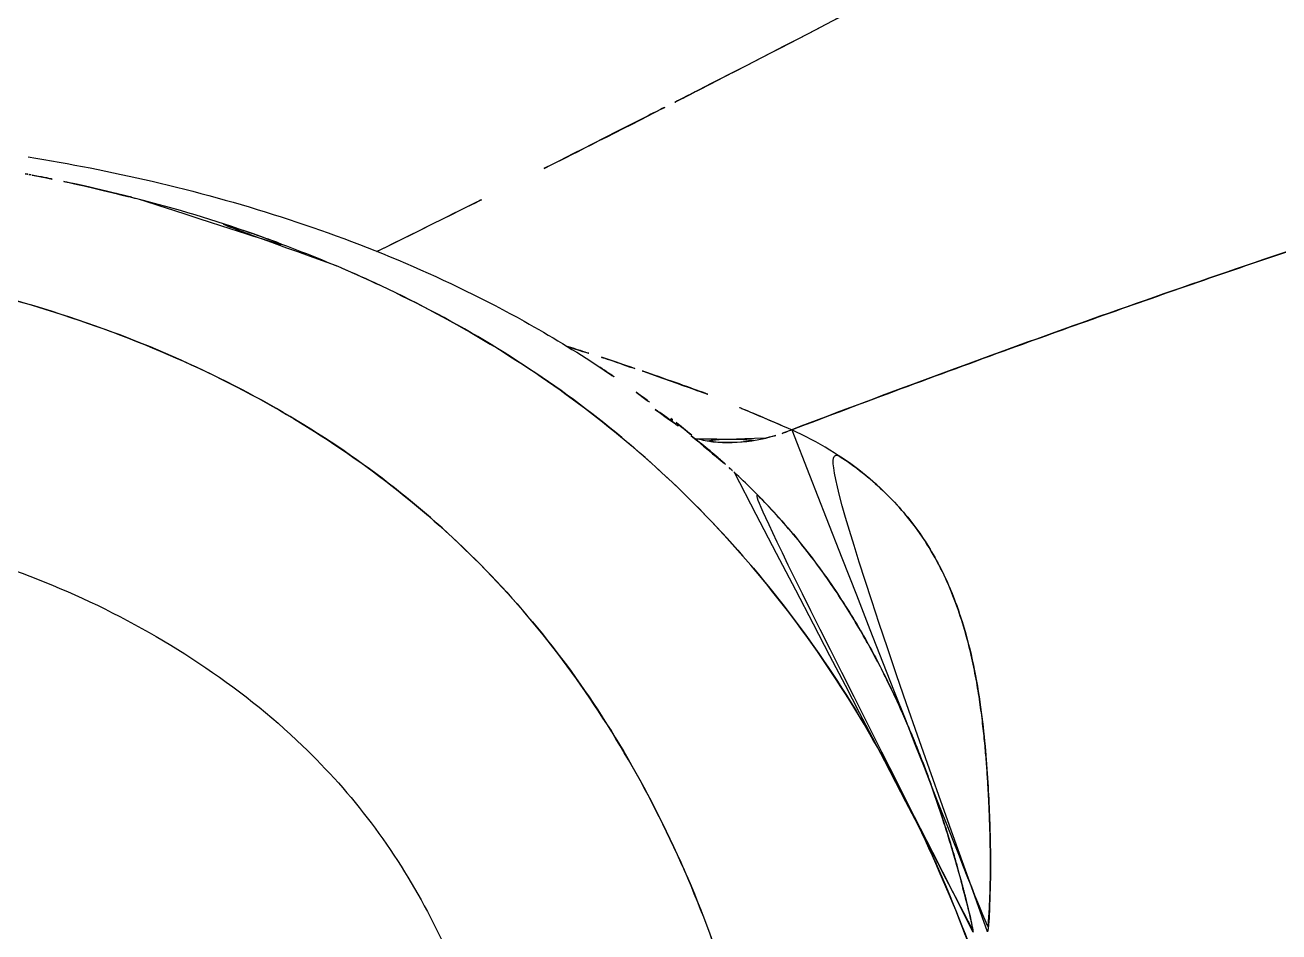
# Model space of a CAD drawing. Extents: x 16296660632 to 16296668616, y -37409619871 to -37409616241.
# Drawn here: x 16296668186.7 to 16296668260.9, y -37409617392.2 to -37409617338.6 of the extents above; entities that cross this region are included whole.
import ezdxf

# ---------------------------------------------------------------- set-up
doc = ezdxf.new("R2010")
doc.units = 0
doc.header["$LTSCALE"] = 10
doc.header["$MEASUREMENT"] = 0
doc.layers.get('0').update_dxf_attribs({"linetype": 'CONTINUOUS'})

msp = doc.modelspace()

# ---------------------------------------------------------------- linework, layer by layer
at = {"linetype": 'Continuous'}
for points, start_tangent, end_tangent in [([(16296668226.109541, -37409617342.653526), (16296668234.57419, -37409617338.296341), (16296668265.483709, -37409617321.810043), (16296668297.17005, -37409617303.960258)], (0.890557633, 0.454870424), (0.865535824, 0.500847021)), ([(16296668297.170031, -37409617303.960258), (16296668273.200899, -37409617317.535057), (16296668249.39946, -37409617330.494034), (16296668226.55752, -37409617342.430412), (16296668226.111971, -37409617342.658257)], (-0.866030461, -0.499991241), (-0.890409696, -0.455159943)), ([(16296668223.55002, -37409617343.957771), (16296668226.109541, -37409617342.653526)], (0.891423384, 0.453171436), (0.890557633, 0.454870424)), ([(16296668226.111971, -37409617342.658257), (16296668223.55282, -37409617343.963257)], (-0.890409696, -0.455159943), (-0.8913088, -0.453396762)), ([(16296668223.55282, -37409617343.963257), (16296668207.48554, -37409617352.007874)], (-0.8913088, -0.453396762), (-0.897088067, -0.441851785)), ([(16296668186.856581, -37409617346.391434), (16296668194.198231, -37409617347.83773), (16296668201.834471, -37409617349.945717), (16296668209.183029, -37409617352.683449), (16296668216.213249, -37409617356.123131), (16296668220.69145, -37409617358.844017)], (0.987036819, -0.160493982), (0.833937797, -0.551858451)), ([(16296668207.493231, -37409617351.999924), (16296668223.55002, -37409617343.957771)], (0.896796216, 0.442443835), (0.891423384, 0.453171436)), ([(16296668186.679291, -37409617347.394043), (16296668187.093229, -37409617347.472519)], (0.982867101, -0.18431566), (0.982120313, -0.188254323)), ([(16296668187.03731, -37409617347.462502), (16296668186.679251, -37409617347.3946)], (-0.982164384, 0.188024262), (-0.982805994, 0.184641217)), ([(16296668187.093229, -37409617347.472519), (16296668190.1756, -37409617348.112534)], (0.982120313, -0.188254323), (0.975817606, -0.218586367)), ([(16296668190.174271, -37409617348.113579), (16296668187.03731, -37409617347.462502)], (-0.975800246, 0.218663851), (-0.982164384, 0.188024262)), ([(16296668232.040529, -37409617362.539459), (16296668245.012671, -37409617357.72007), (16296668256.06876, -37409617353.802361), (16296668267.42395, -37409617349.97821), (16296668275.08783, -37409617347.518188)], (0.934743941, 0.355322057), (0.953948928, 0.29996907)), ([(16296668275.08777, -37409617347.518021), (16296668266.412519, -37409617350.308472), (16296668249.20495, -37409617356.207336), (16296668232.04063, -37409617362.538177)], (-0.954018678, -0.299747164), (-0.934465114, -0.356054702)), ([(16296668190.1756, -37409617348.112534), (16296668192.8064, -37409617348.740433), (16296668193.68289, -37409617348.967308)], (0.975817606, -0.218586367), (0.966864734, -0.255289219)), ([(16296668193.681351, -37409617348.968086), (16296668192.63438, -37409617348.698311), (16296668190.174271, -37409617348.113579)], (-0.96691723, 0.255090319), (-0.975800246, 0.218663851)), ([(16296668193.68289, -37409617348.967308), (16296668200.63106, -37409617351.106972), (16296668205.42798, -37409617352.980957)], (0.966864734, -0.255289219), (0.919061776, -0.3941135)), ([(16296668205.102949, -37409617352.842102), (16296668200.351101, -37409617351.007683), (16296668193.681351, -37409617348.968086)], (-0.920824799, 0.389976525), (-0.96691723, 0.255090319)), ([(16296668231.112801, -37409617407.214417), (16296668229.91412, -37409617401.347069), (16296668227.528509, -37409617393.255203), (16296668224.417521, -37409617385.874237), (16296668220.60885, -37409617379.190552), (16296668216.14003, -37409617373.248268), (16296668211.00806, -37409617368.04068), (16296668205.17964, -37409617363.534088), (16296668198.61492, -37409617359.703346), (16296668191.308809, -37409617356.564522), (16296668183.06181, -37409617354.08654), (16296668176.912729, -37409617352.813042)], (-0.168768101, 0.985655786), (-0.985412727, 0.170181541)), ([(16296668176.912781, -37409617352.812752), (16296668182.813259, -37409617354.02636), (16296668190.919121, -37409617356.42514), (16296668198.31782, -37409617359.558296), (16296668205.00979, -37409617363.426697), (16296668210.889549, -37409617367.940567), (16296668216.093031, -37409617373.188057), (16296668220.56472, -37409617379.116257), (16296668224.39193, -37409617385.82209), (16296668227.549271, -37409617393.320084), (16296668229.93601, -37409617401.446091), (16296668231.112341, -37409617407.2145)], (0.985398755, -0.170262425), (0.168996582, -0.985616637)), ([(16296668242.467699, -37409617392.82328), (16296668239.29912, -37409617385.488548), (16296668235.219431, -37409617378.15921), (16296668230.536011, -37409617371.653503), (16296668225.370951, -37409617366.035957), (16296668219.840771, -37409617361.292717), (16296668213.861691, -37409617357.263527), (16296668207.38117, -37409617353.85125), (16296668205.102949, -37409617352.842102)], (-0.354527552, 0.935045568), (-0.920824799, 0.389976525)), ([(16296668205.42798, -37409617352.980957), (16296668207.71859, -37409617354.008667), (16296668214.1985, -37409617357.467346), (16296668220.134979, -37409617361.518417), (16296668225.59572, -37409617366.248268), (16296668230.66762, -37409617371.813766), (16296668235.27327, -37409617378.244331), (16296668239.317711, -37409617385.507446), (16296668242.46789, -37409617392.823196)], (0.919061776, -0.3941135), (0.353266395, -0.93552277)), ([(16296668218.758699, -37409617357.61219), (16296668222.047831, -37409617358.677834)], (0.953826079, -0.30035947), (0.948609058, -0.316450398)), ([(16296668222.05479, -37409617358.668083), (16296668218.728901, -37409617357.589012)], (-0.947525212, 0.319681048), (-0.954397464, 0.29853891)), ([(16296668220.69145, -37409617358.844017), (16296668222.831659, -37409617360.322052)], (0.833937797, -0.551858451), (0.811305712, -0.584622136)), ([(16296668222.047831, -37409617358.677834), (16296668223.902479, -37409617359.307426)], (0.948609058, -0.316450398), (0.94517316, -0.32656959)), ([(16296668223.90266, -37409617359.306953), (16296668222.05479, -37409617358.668083)], (-0.942527567, 0.334128396), (-0.947525212, 0.319681048)), ([(16296668223.902479, -37409617359.307426), (16296668232.04051, -37409617362.538338)], (0.94517316, -0.32656959), (0.902904103, -0.429842041)), ([(16296668222.831659, -37409617360.322052), (16296668224.88402, -37409617361.864601)], (0.811305712, -0.584622136), (0.787062971, -0.616872661)), ([(16296668232.04063, -37409617362.538177), (16296668223.90266, -37409617359.306953)], (-0.914620415, 0.404313612), (-0.942527567, 0.334128396)), ([(16296668223.957331, -37409617361.334244), (16296668225.046869, -37409617362.105911), (16296668226.0893, -37409617362.893562)], (0.824782378, -0.565450288), (0.788427276, -0.615127979)), ([(16296668224.88402, -37409617361.864601), (16296668225.193041, -37409617362.108368)], (0.787062971, -0.616872661), (0.783187751, -0.62178529)), ([(16296668225.193041, -37409617362.108368), (16296668227.57655, -37409617364.099571)], (0.783187751, -0.621785289), (0.751065967, -0.660227168)), ([(16296668232.04051, -37409617362.538338), (16296668230.510719, -37409617363.027458)], (-0.928117716, -0.372286858), (-0.972589329, -0.232529562)), ([(16296668232.04073, -37409617362.539574), (16296668234.296009, -37409617363.740936), (16296668236.23337, -37409617365.088203), (16296668237.863621, -37409617366.555313), (16296668239.20623, -37409617368.105759), (16296668240.290899, -37409617369.713509), (16296668241.1486, -37409617371.349274), (16296668241.810341, -37409617372.96981), (16296668242.31506, -37409617374.544861), (16296668242.69599, -37409617376.052139), (16296668242.98064, -37409617377.478432), (16296668243.193489, -37409617378.819183), (16296668243.35322, -37409617380.073227), (16296668243.473921, -37409617381.241859), (16296668243.565929, -37409617382.327309), (16296668243.636049, -37409617383.330353), (16296668243.68877, -37409617384.253036), (16296668243.7276, -37409617385.098648), (16296668243.75552, -37409617385.871277), (16296668243.7749, -37409617386.575859), (16296668243.787359, -37409617387.217941), (16296668243.794109, -37409617387.803383), (16296668243.796261, -37409617388.338242), (16296668243.79417, -37409617388.828484), (16296668243.78857, -37409617389.280281), (16296668243.77981, -37409617389.700081), (16296668243.768009, -37409617390.094299), (16296668243.7535, -37409617390.469391), (16296668243.735661, -37409617390.831581), (16296668243.71524, -37409617391.187843), (16296668243.69026, -37409617391.544189), (16296668243.65539, -37409617391.905319), (16296668243.607321, -37409617392.280327)], (0.907056629, -0.421008637), (-0.143342326, -0.989673167)), ([(16296668226.0893, -37409617362.893562), (16296668228.04701, -37409617364.520737), (16296668228.46402, -37409617364.895363)], (0.788427276, -0.615127979), (0.739183994, -0.673503543)), ([(16296668226.350451, -37409617363.068787), (16296668227.27306, -37409617363.234543), (16296668229.61866, -37409617363.199799), (16296668230.511, -37409617363.028603)], (0.972460754, -0.23306669), (0.972598927, 0.232489414)), ([(16296668230.510719, -37409617363.027458), (16296668229.668631, -37409617363.191307), (16296668227.37253, -37409617363.244972), (16296668226.34511, -37409617363.066628)], (-0.972589329, -0.232529562), (-0.972351441, 0.233522322)), ([(16296668230.511, -37409617363.028603), (16296668232.04073, -37409617362.539574)], (0.972598927, 0.232489414), (0.928135598, 0.372242275)), ([(16296668243.62081, -37409617392.240028), (16296668243.748159, -37409617390.580322), (16296668243.79368, -37409617388.910881), (16296668243.7875, -37409617387.187424), (16296668243.738029, -37409617385.372322), (16296668243.64007, -37409617383.398613), (16296668243.4755, -37409617381.25856), (16296668243.21207, -37409617378.952438), (16296668242.78936, -37409617376.484131), (16296668242.11899, -37409617373.888077), (16296668241.099211, -37409617371.242683), (16296668239.61068, -37409617368.658958), (16296668237.57395, -37409617366.266167), (16296668235.059299, -37409617364.229362), (16296668232.040529, -37409617362.539459)], (0.182735551, 0.983162102), (-0.908286478, 0.418348747)), ([(16296668227.57655, -37409617364.099571), (16296668228.33383, -37409617364.77652)], (0.751065967, -0.660227168), (0.739952539, -0.672659081)), ([(16296668228.33383, -37409617364.77652), (16296668228.63625, -37409617365.053299)], (0.739952539, -0.672659081), (0.735380037, -0.677654928)), ([(16296668228.46402, -37409617364.895363), (16296668228.63629, -37409617365.053261)], (0.739183994, -0.673503543), (0.735210916, -0.677838409)), ([(16296668228.626841, -37409617365.044647), (16296668228.58469, -37409617365.006058)], (-0.736323308, 0.676629874), (-0.739038961, 0.673662686)), ([(16296668228.649521, -37409617365.065529), (16296668228.626841, -37409617365.044647)], (-0.734855133, 0.678224103), (-0.736323308, 0.676629874)), ([(16296668228.63629, -37409617365.053261), (16296668230.69976, -37409617367.10144), (16296668232.95187, -37409617369.737122), (16296668234.82922, -37409617372.360832), (16296668236.38406, -37409617374.907944), (16296668237.66938, -37409617377.336357), (16296668238.732401, -37409617379.622063), (16296668239.614019, -37409617381.751701), (16296668240.35018, -37409617383.725769), (16296668240.975149, -37409617385.566742), (16296668241.513189, -37409617387.290672), (16296668241.98238, -37409617388.926201), (16296668242.3962, -37409617390.529739), (16296668242.769159, -37409617392.162727), (16296668242.779301, -37409617392.249229)], (0.735210916, -0.67783841), (0.108096507, -0.994140405)), ([(16296668242.775419, -37409617392.249649), (16296668242.74662, -37409617392.101196), (16296668242.701229, -37409617391.878319), (16296668242.653099, -37409617391.652473), (16296668242.605181, -37409617391.434921), (16296668242.55978, -37409617391.233597), (16296668242.51684, -37409617391.046883), (16296668242.47576, -37409617390.871323), (16296668242.43585, -37409617390.703468), (16296668242.396391, -37409617390.539909), (16296668242.35656, -37409617390.377136), (16296668242.31554, -37409617390.211739), (16296668242.27244, -37409617390.040253), (16296668242.22632, -37409617389.859177), (16296668242.176201, -37409617389.6651), (16296668242.121059, -37409617389.454552), (16296668242.05982, -37409617389.224083), (16296668241.991329, -37409617388.970238), (16296668241.91441, -37409617388.68959), (16296668241.827761, -37409617388.378754), (16296668241.72998, -37409617388.034317), (16296668241.61952, -37409617387.652939), (16296668241.49472, -37409617387.231354), (16296668241.353781, -37409617386.766258), (16296668241.194731, -37409617386.254593), (16296668241.015421, -37409617385.693283), (16296668240.813511, -37409617385.079498), (16296668240.58647, -37409617384.410591), (16296668240.331579, -37409617383.684143), (16296668240.04583, -37409617382.898048), (16296668239.725599, -37409617382.05056), (16296668239.36669, -37409617381.140388), (16296668238.964319, -37409617380.166878), (16296668238.511869, -37409617379.12735), (16296668237.99896, -37409617378.01429), (16296668237.41717, -37409617376.828941), (16296668236.75281, -37409617375.566277), (16296668235.990999, -37409617374.223228), (16296668235.115179, -37409617372.799088), (16296668234.10578, -37409617371.296463), (16296668232.939939, -37409617369.722656), (16296668231.63377, -37409617368.13723), (16296668230.164989, -37409617366.541), (16296668228.64953, -37409617365.065529)], (-0.186371815, 0.982479285), (-0.734986913, 0.678081291)), ([(16296668169.457239, -37409617366.676369), (16296668171.512421, -37409617366.997993), (16296668176.56953, -37409617368.001671), (16296668182.8813, -37409617369.759911), (16296668190.061781, -37409617372.50425), (16296668196.96129, -37409617376.341248), (16296668203.09622, -37409617381.229927), (16296668207.15658, -37409617385.799141), (16296668210.48052, -37409617391.037163), (16296668213.047621, -37409617396.843483), (16296668214.569719, -37409617401.609619), (16296668215.49111, -37409617405.537193)], (0.989304194, -0.145867102), (0.199575084, -0.979882537)), ([(16296668208.678419, -37409617423.928047), (16296668195.08223, -37409617418.846626), (16296668181.936041, -37409617413.933357), (16296668169.21818, -37409617409.180183), (16296668156.921419, -37409617404.584373), (16296668145.03853, -37409617400.143257), (16296668133.56233, -37409617395.854141), (16296668122.48559, -37409617391.714317), (16296668111.8011, -37409617387.721077), (16296668101.50165, -37409617383.871773), (16296668091.580021, -37409617380.163658), (16296668088.22303, -37409617378.909073)], (-0.936716498, 0.350088851), (-0.936722307, 0.350073305))]:
    msp.add_spline(points, degree=3, dxfattribs=dict(at, start_tangent=start_tangent, end_tangent=end_tangent))

doc.saveas('drawing.dxf')
